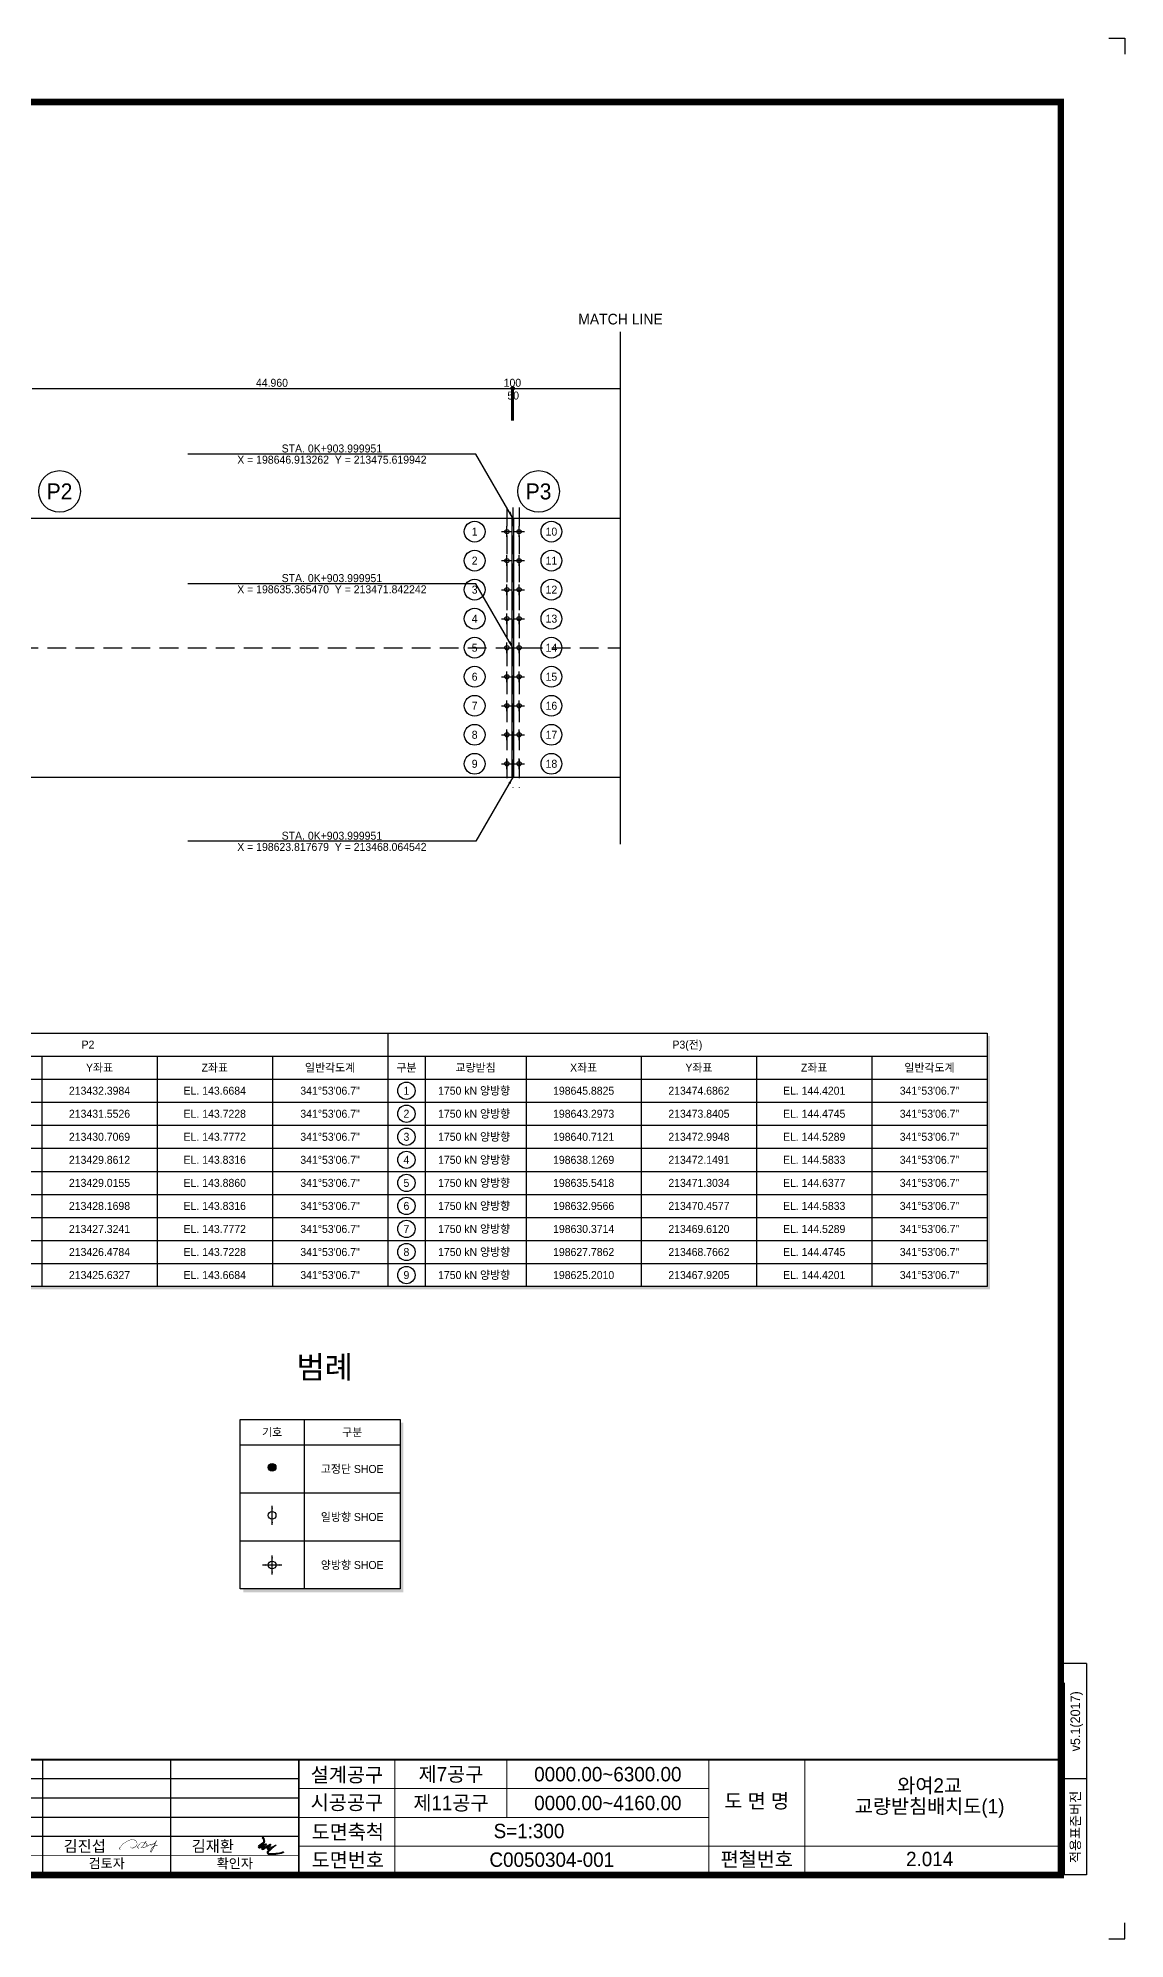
# Model space of a CAD drawing. Header units: feet. Extents: x 0 to 252300, y 0 to 207900.
# Drawn here: x 150465 to 252300, y 29700 to 207900 of the extents above; entities that cross this region are included whole.
import ezdxf
from ezdxf.enums import TextEntityAlignment as Align

# ---------------------------------------------------------------- set-up
doc = ezdxf.new("R2010")
doc.units = ezdxf.units.FT
doc.header["$LTSCALE"] = 3500
doc.header["$MEASUREMENT"] = 0
doc.linetypes.add('A-DASHD01', pattern=[0.75, 0.5, -0.25])
for name, color, linetype in [('CS-CNTL', 1, 'A-DASHD01'), ('CS-CONC-LEAN', 3, 'CONTINUOUS'), ('CS-CONC-MAJR', 4, 'CONTINUOUS'), ('CS-DIML', 1, 'CONTINUOUS'), ('CS-DIMT', 3, 'CONTINUOUS'), ('CS-MISC', 3, 'CONTINUOUS'), ('CS-SYMB', 3, 'CONTINUOUS'), ('CS-TABL-LIN2', 1, 'CONTINUOUS'), ('CS-TABL-TEX2', 3, 'CONTINUOUS'), ('CS-TEXT', 3, 'CONTINUOUS'), ('CX-BORD', 3, 'CONTINUOUS'), ('CX-BORD-LIN1', 4, 'CONTINUOUS'), ('CX-BORD-LIN2', 3, 'CONTINUOUS'), ('CX-BORD-TEX2', 7, 'CONTINUOUS'), ('CX-BORD-TEX3', 6, 'CONTINUOUS'), ('CX-MISC', 2, 'CONTINUOUS'), ('CZ-TEX1', 6, 'CONTINUOUS'), ('CZ-TEX2', 3, 'CONTINUOUS')]:
    doc.layers.add(name, color=color, linetype=linetype)
doc.styles.add('A_STANDARD', font='')
doc.styles.add('TB_TEXT', font='')
doc.styles.add('TB_WBTXT', font='')
doc.styles.add('TB_WMTXT', font='')
doc.styles.get('A_STANDARD').set_extended_font_data('Gulim')
doc.styles.get('TB_TEXT').set_extended_font_data('Dotum')
doc.styles.get('TB_WBTXT').set_extended_font_data('Dotum')
doc.styles.get('TB_WMTXT').set_extended_font_data('DotumChe')

# ---------------------------------------------------------------- blocks, each defined once
blk = doc.blocks.new('CXBLKA1-KHCA')
at = {"layer": 'CX-BORD-LIN1', "const_width": 2}
blk.add_lwpolyline([(796, 0), (0, 0), (0, 554), (796, 554)], close=True, dxfattribs=at)
at = {"layer": 'CX-BORD-LIN1'}
for points, const_width in [([(796, 36), (0, 36)], 0.6), ([(558, 0), (558, 36)], 0.6), ([(686, 0), (686, 36)], 0.3), ([(558, 6), (270, 6)], 0.2)]:
    blk.add_lwpolyline(points, dxfattribs=dict(at, const_width=const_width))
for points in [[(478, 0), (478, 36)], [(518, 0), (518, 36)]]:
    blk.add_lwpolyline(points, dxfattribs=at)
at = {"layer": 'CX-BORD-LIN2'}
for p, q in [((804, 66.03), (796, 66.03)), ((804, 66.03), (804, 0)), ((797, 60), (797, 0)), ((558, 30), (270, 30)), ((804, 30), (796, 30)), ((804, 0), (797, 0))]:
    blk.add_line(p, q, dxfattribs=at)
at = {"layer": 'CX-BORD-LIN2', "const_width": 0.3}
for points in [[(588, 0), (588, 36)], [(623, 18), (623, 36)], [(716, 0), (716, 36)], [(686, 27), (558, 27)], [(686, 18), (558, 18)], [(796, 9), (558, 9)]]:
    blk.add_lwpolyline(points, dxfattribs=at)
at = {"layer": 'CX-BORD-LIN2'}
for points in [[(558, 24), (270, 24)], [(558, 18), (270, 18)], [(558, 12), (270, 12)]]:
    blk.add_lwpolyline(points, dxfattribs=at)
at = {"layer": 'CX-MISC'}
blk.add_line((811, 574), (816, 574), dxfattribs=at)
for points in [[(811, 574), (816, 574), (816, 569)], [(811, -20), (816, -20), (816, -15)]]:
    blk.add_lwpolyline(points, dxfattribs=at)
at = {"layer": 'CX-BORD-LIN1', "style": 'TB_TEXT'}
for tag, height, p in [('TR_RNUM5', 3, (285.11, 32.64)), ('TR_RDAT5', 3.5, (317.5, 33)), ('TR_DGN5', 3.5, (451.12, 33)), ('TR_CHK5', 3.5, (491.12, 33)), ('TR_APP5', 3.5, (531.12, 33)), ('TR_RNUM4', 3, (285.11, 26.64)), ('TR_RDAT4', 3.5, (317.5, 27)), ('TR_DGN4', 3.5, (451.12, 27)), ('TR_CHK4', 3.5, (491.12, 27)), ('TR_APP4', 3.5, (531.12, 27)), ('TR_RNUM3', 3, (285.11, 20.64)), ('TR_RDAT3', 3.5, (317.5, 21)), ('TR_DGN3', 3.5, (451.12, 21)), ('TR_CHK3', 3.5, (491.12, 21)), ('TR_APP3', 3.5, (531.12, 21)), ('TR_RNUM2', 3, (285.11, 14.64)), ('TR_RDAT2', 3.5, (317.5, 15)), ('TR_DGN2', 3.5, (451.12, 15)), ('TR_CHK2', 3.5, (491.12, 15)), ('TR_APP2', 3.5, (531.12, 15)), ('TR_RNUM1', 3, (285.11, 8.64)), ('TR_RDAT1', 3.5, (317.5, 9)), ('TR_DGN1', 3.5, (451.12, 9)), ('TR_CHK1', 3.5, (491.12, 9)), ('TR_APP1', 3.5, (531.12, 9))]:
    blk.add_attdef(tag, text='', height=height, dxfattribs=at).set_placement(p, align=Align.MIDDLE_CENTER)
for tag, p in [('TR_RCON5', (342.3, 33)), ('TR_RCON4', (342.3, 27)), ('TR_RCON3', (342.3, 21)), ('TR_RCON2', (342.3, 15)), ('TR_RCON1', (342.3, 9))]:
    blk.add_attdef(tag, text='', height=3.5, dxfattribs=at).set_placement(p, align=Align.MIDDLE_LEFT)
at = {"layer": 'CX-BORD-LIN2', "style": 'TB_TEXT'}
blk.add_text('적용표준버전', height=3, rotation=90, dxfattribs=at).set_placement((800.5, 15), align=Align.MIDDLE_CENTER)
blk.add_attdef('TD_VERSION', text='', height=3, rotation=90, dxfattribs=at).set_placement((800.5, 48.01), align=Align.MIDDLE_CENTER)
at = {"layer": 'CX-BORD-TEX2', "style": 'TB_WMTXT'}
for tag, height, p in [('TB_CNAME', 5, (15.34, 531.83)), ('TB_CSCOP', 4, (16.63, 523.83))]:
    blk.add_attdef(tag, text='', height=height, dxfattribs=at).set_placement(p, align=Align.BOTTOM_LEFT)
at = {"layer": 'CX-BORD-TEX2', "style": 'TB_WBTXT'}
for tag, height, p in [('TB_MTITIL', 10, (398, 533.33)), ('TB_STITL', 7, (398, 518.33))]:
    blk.add_attdef(tag, text='', height=height, dxfattribs=at).set_placement(p, align=Align.MIDDLE_CENTER)
at = {"layer": 'CX-BORD-TEX3', "style": 'TB_TEXT'}
for s, height, p in [('설계공구', 4.5, (573, 31.36)), ('시공공구', 4.5, (573, 22.69)), ('도 면 명', 4.5, (701, 23.19)), ('도면축척', 4.5, (573.29, 13.51)), ('도면번호', 4.5, (573.29, 4.79)), ('편철번호', 4.5, (701, 5)), ('검토자', 3, (498, 3.66)), ('확인자', 3, (538, 3.66))]:
    blk.add_text(s, height=height, dxfattribs=at).set_placement(p, align=Align.MIDDLE)
for tag, height, p in [('TD_LNDST', 4.5, (215, 31.5)), ('TD_DSECT', 4.5, (605.5, 31.5)), ('TD_DDIST', 4.5, (654.5, 31.5)), ('TD_DNAME_TOP', 4.5, (755, 27.96)), ('TD_DCOMP', 4.5, (215, 22.59)), ('TD_CSECT', 4.5, (605.5, 22.5)), ('TD_CDIST', 4.5, (654.5, 22.5)), ('TD_DNAME_MAIN', 4.5, (755, 21.47)), ('TD_CCOMP', 4.5, (215, 13.59)), ('TD_HSCAL', 4.5, (620.88, 13.75)), ('TD_VSCAL', 4.5, (656.86, 13.75)), ('TD_DNAME_BOT', 3, (755, 15.25)), ('TD_CNAME', 5, (65, 7.6)), ('TD_FIELD', 4.5, (180, 5.13)), ('TD_CSTEP', 4.5, (250.74, 5.13)), ('TD_DWGCODE', 4.5, (637, 4.79)), ('TD_DWGNO', 4.5, (755, 5))]:
    blk.add_attdef(tag, text='', height=height, dxfattribs=at).set_placement(p, align=Align.MIDDLE_CENTER)
blk = doc.blocks.new('CXDIMDT2')
at = {"layer": 'CS-MISC', "const_width": 0.5}
blk.add_lwpolyline([(0.25, 0, 1), (-0.25, 0, 1)], format="xyb", close=True, dxfattribs=at)

msp = doc.modelspace()

# ---------------------------------------------------------------- hatches: boundary and pattern name
at = {"layer": 'CS-TEXT'}
msp.add_hatch(color=256, dxfattribs=at).paths.add_polyline_path([(171476, 38207, 0.9962685), (171527, 38176, -0.0311365), (172222, 38584, -0.6373069), (172250, 38526, -0.1212634), (172004, 38203, 0.57162), (172073, 38169, 0.0230137), (172721, 38497, -0.9741266), (172759, 38470, 0.0440322), (172026, 37866, 0.4859534), (172049, 37740, 0.1102751), (173402, 37867, -1.0707022), (173426, 37791, -0.1112437), (172026, 37662, -0.5547785), (171979, 37931, -0.0142905), (172209, 38144, -0.003417), (172110, 38099, -0.6936081), (171931, 38247, 0.0855324), (172111, 38436, 0.0242126), (171581, 38116, -0.9849377), (171419, 38264, 0.0426493), (171639, 38460, 0.0148005), (171259, 38253, -0.8863008), (171130, 38415, 0.0636552), (171590, 38773, 0.2470763), (171476, 39183, -0.4752563), (171534, 39238, -0.2589438), (171663, 38733, -0.0645394), (171183, 38353, 0.7446989), (171216, 38320, -0.0222427), (171797, 38627, -0.3776502), (171862, 38609, -0.0775755)])

# ---------------------------------------------------------------- linework, layer by layer
at = {"layer": 'CS-CNTL'}
for p, q in [((194393, 163897), (194393, 137597)), ((194393, 163897), (194393, 137597)), ((194960, 163897), (194960, 137597)), ((195540, 163897), (195540, 137597)), ((195540, 163897), (195540, 137597)), ((56860, 150747), (205010, 150747)), ((56860, 150747), (205010, 150747))]:
    msp.add_line(p, q, dxfattribs=at)
at = {"layer": 'CS-CONC-LEAN'}
for p, q in [((193893, 161627), (194893, 161627)), ((194393, 161127), (194393, 162127)), ((195040, 161627), (196040, 161627)), ((195540, 161127), (195540, 162127)), ((193893, 158907), (194893, 158907)), ((194393, 158407), (194393, 159407)), ((195040, 158907), (196040, 158907)), ((195540, 158407), (195540, 159407)), ((193893, 156187), (194893, 156187)), ((194393, 155687), (194393, 156687)), ((195040, 156187), (196040, 156187)), ((195540, 155687), (195540, 156687)), ((193893, 153467), (194893, 153467)), ((194393, 152967), (194393, 153967)), ((195040, 153467), (196040, 153467)), ((195540, 152967), (195540, 153967)), ((193893, 150747), (194893, 150747)), ((194393, 150247), (194393, 151247)), ((195040, 150747), (196040, 150747)), ((195540, 150247), (195540, 151247)), ((193893, 148027), (194893, 148027)), ((194393, 147527), (194393, 148527)), ((195040, 148027), (196040, 148027)), ((195540, 147527), (195540, 148527)), ((193893, 145307), (194893, 145307)), ((194393, 144807), (194393, 145807)), ((195040, 145307), (196040, 145307)), ((195540, 144807), (195540, 145807)), ((193893, 142587), (194893, 142587)), ((194393, 142087), (194393, 143087)), ((195040, 142587), (196040, 142587)), ((195540, 142087), (195540, 143087)), ((193893, 139867), (194893, 139867)), ((194393, 139367), (194393, 140367)), ((195040, 139867), (196040, 139867)), ((195540, 139367), (195540, 140367)), ((172399, 68509), (172399, 70309)), ((171499, 64759), (173299, 64759)), ((172399, 63859), (172399, 65659))]:
    msp.add_line(p, q, dxfattribs=at)
at = {"layer": 'CS-CONC-LEAN', "const_width": 360}
msp.add_lwpolyline([(172579, 73909, 1), (172219, 73909, 1)], format="xyb", close=True, dxfattribs=at)
at = {"layer": 'CS-CONC-LEAN'}
for centre, radius in [((194393, 161627), 200), ((195540, 161627), 200), ((194393, 158907), 200), ((195540, 158907), 200), ((194393, 156187), 200), ((195540, 156187), 200), ((194393, 153467), 200), ((195540, 153467), 200), ((194393, 150747), 200), ((195540, 150747), 200), ((194393, 148027), 200), ((195540, 148027), 200), ((194393, 145307), 200), ((195540, 145307), 200), ((194393, 142587), 200), ((195540, 142587), 200), ((194393, 139867), 200), ((195540, 139867), 200), ((172399, 73909), 360), ((172399, 69409), 360), ((172399, 64759), 360)]:
    msp.add_circle(centre, radius, dxfattribs=at)
for points in [[(193893, 161627), (194043, 161577), (193893, 161627), (194043, 161677)], [(194393, 162127), (194343, 161977), (194393, 162127), (194443, 161977)], [(194393, 161127), (194343, 161277), (194393, 161127), (194443, 161277)], [(194893, 161627), (194743, 161577), (194893, 161627), (194743, 161677)], [(195040, 161627), (195190, 161577), (195040, 161627), (195190, 161677)], [(195540, 162127), (195490, 161977), (195540, 162127), (195590, 161977)], [(195540, 161127), (195490, 161277), (195540, 161127), (195590, 161277)], [(196040, 161627), (195890, 161577), (196040, 161627), (195890, 161677)], [(193893, 158907), (194043, 158857), (193893, 158907), (194043, 158957)], [(194393, 159407), (194343, 159257), (194393, 159407), (194443, 159257)], [(194893, 158907), (194743, 158857), (194893, 158907), (194743, 158957)], [(195040, 158907), (195190, 158857), (195040, 158907), (195190, 158957)], [(195540, 159407), (195490, 159257), (195540, 159407), (195590, 159257)], [(196040, 158907), (195890, 158857), (196040, 158907), (195890, 158957)], [(194393, 158407), (194343, 158557), (194393, 158407), (194443, 158557)], [(195540, 158407), (195490, 158557), (195540, 158407), (195590, 158557)], [(193893, 156187), (194043, 156137), (193893, 156187), (194043, 156237)], [(194393, 156687), (194343, 156537), (194393, 156687), (194443, 156537)], [(194393, 155687), (194343, 155837), (194393, 155687), (194443, 155837)], [(194893, 156187), (194743, 156137), (194893, 156187), (194743, 156237)], [(195040, 156187), (195190, 156137), (195040, 156187), (195190, 156237)], [(195540, 156687), (195490, 156537), (195540, 156687), (195590, 156537)], [(195540, 155687), (195490, 155837), (195540, 155687), (195590, 155837)], [(196040, 156187), (195890, 156137), (196040, 156187), (195890, 156237)], [(193893, 153467), (194043, 153417), (193893, 153467), (194043, 153517)], [(194393, 153967), (194343, 153817), (194393, 153967), (194443, 153817)], [(194893, 153467), (194743, 153417), (194893, 153467), (194743, 153517)], [(195040, 153467), (195190, 153417), (195040, 153467), (195190, 153517)], [(195540, 153967), (195490, 153817), (195540, 153967), (195590, 153817)], [(196040, 153467), (195890, 153417), (196040, 153467), (195890, 153517)], [(194393, 152967), (194343, 153117), (194393, 152967), (194443, 153117)], [(195540, 152967), (195490, 153117), (195540, 152967), (195590, 153117)], [(193893, 150747), (194043, 150697), (193893, 150747), (194043, 150797)], [(194393, 151247), (194343, 151097), (194393, 151247), (194443, 151097)], [(194393, 150247), (194343, 150397), (194393, 150247), (194443, 150397)], [(194893, 150747), (194743, 150697), (194893, 150747), (194743, 150797)], [(195040, 150747), (195190, 150697), (195040, 150747), (195190, 150797)], [(195540, 151247), (195490, 151097), (195540, 151247), (195590, 151097)], [(195540, 150247), (195490, 150397), (195540, 150247), (195590, 150397)], [(196040, 150747), (195890, 150697), (196040, 150747), (195890, 150797)], [(193893, 148027), (194043, 147977), (193893, 148027), (194043, 148077)], [(194393, 148527), (194343, 148377), (194393, 148527), (194443, 148377)], [(194893, 148027), (194743, 147977), (194893, 148027), (194743, 148077)], [(195040, 148027), (195190, 147977), (195040, 148027), (195190, 148077)], [(195540, 148527), (195490, 148377), (195540, 148527), (195590, 148377)], [(196040, 148027), (195890, 147977), (196040, 148027), (195890, 148077)], [(194393, 147527), (194343, 147677), (194393, 147527), (194443, 147677)], [(195540, 147527), (195490, 147677), (195540, 147527), (195590, 147677)], [(193893, 145307), (194043, 145257), (193893, 145307), (194043, 145357)], [(194393, 145807), (194343, 145657), (194393, 145807), (194443, 145657)], [(194393, 144807), (194343, 144957), (194393, 144807), (194443, 144957)], [(194893, 145307), (194743, 145257), (194893, 145307), (194743, 145357)], [(195040, 145307), (195190, 145257), (195040, 145307), (195190, 145357)], [(195540, 145807), (195490, 145657), (195540, 145807), (195590, 145657)], [(195540, 144807), (195490, 144957), (195540, 144807), (195590, 144957)], [(196040, 145307), (195890, 145257), (196040, 145307), (195890, 145357)], [(193893, 142587), (194043, 142537), (193893, 142587), (194043, 142637)], [(194393, 143087), (194343, 142937), (194393, 143087), (194443, 142937)], [(194893, 142587), (194743, 142537), (194893, 142587), (194743, 142637)], [(195040, 142587), (195190, 142537), (195040, 142587), (195190, 142637)], [(195540, 143087), (195490, 142937), (195540, 143087), (195590, 142937)], [(196040, 142587), (195890, 142537), (196040, 142587), (195890, 142637)], [(194393, 142087), (194343, 142237), (194393, 142087), (194443, 142237)], [(195540, 142087), (195490, 142237), (195540, 142087), (195590, 142237)], [(193893, 139867), (194043, 139817), (193893, 139867), (194043, 139917)], [(194393, 140367), (194343, 140217), (194393, 140367), (194443, 140217)], [(194393, 139367), (194343, 139517), (194393, 139367), (194443, 139517)], [(194893, 139867), (194743, 139817), (194893, 139867), (194743, 139917)], [(195040, 139867), (195190, 139817), (195040, 139867), (195190, 139917)], [(195540, 140367), (195490, 140217), (195540, 140367), (195590, 140217)], [(195540, 139367), (195490, 139517), (195540, 139367), (195590, 139517)], [(196040, 139867), (195890, 139817), (196040, 139867), (195890, 139917)], [(172399, 70309), (172309, 70039), (172399, 70309), (172489, 70039)], [(172399, 68509), (172309, 68779), (172399, 68509), (172489, 68779)], [(171499, 64759), (171769, 64669), (171499, 64759), (171769, 64849)], [(172399, 65659), (172309, 65389), (172399, 65659), (172489, 65389)], [(173299, 64759), (173029, 64669), (173299, 64759), (173029, 64849)], [(172399, 63859), (172309, 64129), (172399, 63859), (172489, 64129)]]:
    msp.add_solid(points, dxfattribs=at)
at = {"layer": 'CS-CONC-MAJR'}
for p, q in [((59860, 162897), (194860, 162897)), ((194860, 162897), (194860, 138597)), ((195010, 162897), (195010, 138597)), ((195010, 162897), (205010, 162897)), ((59860, 138597), (194860, 138597)), ((195010, 138597), (205010, 138597))]:
    msp.add_line(p, q, dxfattribs=at)
at = {"layer": 'CS-DIML'}
for p, q in [((149900, 175057), (194860, 175057)), ((194860, 172057), (194860, 175207)), ((194860, 175057), (194960, 175057)), ((194960, 172057), (194960, 175207)), ((194960, 175057), (195010, 175057)), ((195010, 172057), (195010, 175207)), ((195010, 175057), (205010, 175057)), ((191496, 168897), (164496, 168897)), ((194960, 162897), (191496, 168897)), ((191496, 156747), (164496, 156747)), ((194960, 150747), (191496, 156747)), ((194960, 138597), (191496, 132597)), ((191496, 132597), (164496, 132597))]:
    msp.add_line(p, q, dxfattribs=at)
for points in [[(194960, 162897), (194725, 163523), (194960, 162897), (194534, 163413)], [(194960, 150747), (194725, 151373), (194960, 150747), (194534, 151263)], [(194960, 138597), (194534, 138080), (194960, 138597), (194725, 137970)]]:
    msp.add_solid(points, dxfattribs=at)
at = {"layer": 'CS-SYMB'}
for centre in [(191370, 161627), (198563, 161627), (191370, 158907), (198563, 158907), (191370, 156187), (198563, 156187), (191370, 153467), (198563, 153467), (191370, 150747), (198563, 150747), (191370, 148027), (198563, 148027), (191370, 145307), (198563, 145307), (191370, 142587), (198563, 142587), (191370, 139867), (198563, 139867)]:
    msp.add_circle(centre, 975, dxfattribs=at)
at = {"layer": 'CS-TABL-LIN2'}
for p, q in [((14744, 114619), (239384, 114619)), ((183224, 114619), (183224, 90859)), ((239384, 114619), (239384, 90859)), ((14744, 112459), (239384, 112459)), ((150824, 112459), (150824, 90859)), ((161624, 112459), (161624, 90859)), ((172424, 112459), (172424, 90859)), ((186734, 112459), (186734, 90859)), ((196184, 112459), (196184, 90859)), ((206984, 112459), (206984, 90859)), ((217784, 112459), (217784, 90859)), ((228584, 112459), (228584, 90859)), ((14744, 110299), (239384, 110299)), ((14744, 108139), (239384, 108139)), ((14744, 105979), (239384, 105979)), ((14744, 103819), (239384, 103819)), ((14744, 101659), (239384, 101659)), ((14744, 99499), (239384, 99499)), ((14744, 97339), (239384, 97339)), ((14744, 95179), (239384, 95179)), ((14744, 93019), (239384, 93019)), ((239384, 90859), (14744, 90859)), ((175399, 78409), (175399, 62509)), ((169399, 76009), (184399, 76009)), ((169399, 71509), (184399, 71509)), ((169399, 67009), (184399, 67009))]:
    msp.add_line(p, q, dxfattribs=at)
msp.add_lwpolyline([(169399, 78409), (184399, 78409), (184399, 62509), (169399, 62509)], close=True, dxfattribs=at)
for centre in [(184979, 109219), (184979, 107059), (184979, 104899), (184979, 102739), (184979, 100579), (184979, 98419), (184979, 96259), (184979, 94099), (184979, 91939)]:
    msp.add_circle(centre, 810, dxfattribs=at)
for points in [[(239384, 114349), (239654, 114349), (239384, 90859), (239654, 90859)], [(15014, 90859), (239654, 90859), (15014, 90589), (239654, 90589)], [(184399, 78109), (184699, 78109), (184399, 62509), (184699, 62509)], [(169699, 62509), (184699, 62509), (169699, 62209), (184699, 62209)]]:
    msp.add_solid(points, dxfattribs=at)
at = {"layer": 'CS-TEXT'}
for points in [[(171534, 39238, -0.2589438), (171663, 38733, -0.0645394), (171183, 38353, 0.7793179), (171218, 38321, -0.02217), (171797, 38627, -0.3776502), (171862, 38609, -0.0775755), (171476, 38207, 0.9962685), (171527, 38176, -0.0311365), (172222, 38584, -0.6373069), (172250, 38526, -0.1212634), (172004, 38203, 0.57162), (172073, 38169, 0.0230137), (172721, 38497, -0.9741266), (172759, 38470, 0.0435448), (172034, 37873, 0.5265804), (172049, 37740, 0.1107119), (173407, 37868, -1.8383803)], [(171476, 39183, -0.4752563), (171534, 39238, 0.3862293)], [(171476, 39183, -0.2470763), (171590, 38773, -0.0636552), (171130, 38415, 0.8863008), (171259, 38253, -0.0148005), (171639, 38460, -0.0426493), (171419, 38264, 0.9849377), (171581, 38116, -0.0242126), (172111, 38436, -0.0855324), (171931, 38247, 0.6936081), (172110, 38099, 0.003417), (172209, 38144, 0.0142905), (171979, 37931, 0.5547785), (172026, 37662, 0.1116806), (173431, 37793, 0.1116806)], [(173407, 37868, -0.9339665), (173431, 37793, -0.0808387)]]:
    msp.add_lwpolyline(points, format="xyb", dxfattribs=at)
for points in [[(158138, 38172), (158053, 38172), (158138, 38186), (158053, 38186)], [(158138, 38201), (158067, 38201), (158138, 38215), (158067, 38215)], [(158138, 38186), (158067, 38186), (158138, 38201), (158067, 38201)], [(158110, 38158), (158067, 38158), (158110, 38172), (158067, 38172)], [(158110, 38143), (158067, 38143), (158110, 38158), (158067, 38158)], [(158152, 38215), (158081, 38215), (158152, 38243), (158081, 38243)], [(158152, 38129), (158081, 38129), (158152, 38143), (158081, 38143)], [(158195, 38115), (158081, 38115), (158195, 38129), (158081, 38129)], [(158152, 38243), (158095, 38243), (158152, 38258), (158095, 38258)], [(158167, 38272), (158110, 38272), (158167, 38286), (158110, 38286)], [(158167, 38258), (158110, 38258), (158167, 38272), (158110, 38272)], [(158167, 38101), (158110, 38101), (158167, 38115), (158110, 38115)], [(158181, 38286), (158138, 38286), (158181, 38300), (158138, 38300)], [(158195, 38315), (158152, 38315), (158195, 38329), (158152, 38329)], [(158195, 38300), (158152, 38300), (158195, 38315), (158152, 38315)], [(158224, 38343), (158167, 38343), (158224, 38358), (158167, 38358)], [(158210, 38329), (158167, 38329), (158210, 38343), (158167, 38343)], [(158238, 38372), (158195, 38372), (158238, 38386), (158195, 38386)], [(158238, 38358), (158195, 38358), (158238, 38372), (158195, 38372)], [(158210, 38129), (158195, 38129), (158210, 38143), (158195, 38143)], [(158252, 38386), (158210, 38386), (158252, 38400), (158210, 38400)], [(158267, 38400), (158224, 38400), (158267, 38415), (158224, 38415)], [(158295, 38429), (158238, 38429), (158295, 38443), (158238, 38443)], [(158281, 38415), (158238, 38415), (158281, 38429), (158238, 38429)], [(158309, 38443), (158252, 38443), (158309, 38457), (158252, 38457)], [(158309, 38457), (158267, 38457), (158309, 38472), (158267, 38472)], [(158324, 38472), (158281, 38472), (158324, 38486), (158281, 38486)], [(158338, 38486), (158295, 38486), (158338, 38500), (158295, 38500)], [(158367, 38500), (158309, 38500), (158367, 38514), (158309, 38514)], [(158367, 38514), (158324, 38514), (158367, 38529), (158324, 38529)], [(158395, 38529), (158338, 38529), (158395, 38543), (158338, 38543)], [(158395, 38543), (158352, 38543), (158395, 38557), (158352, 38557)], [(158424, 38572), (158367, 38572), (158424, 38600), (158367, 38600)], [(158424, 38557), (158367, 38557), (158424, 38572), (158367, 38572)], [(158452, 38600), (158395, 38600), (158452, 38614), (158395, 38614)], [(158466, 38614), (158409, 38614), (158466, 38629), (158409, 38629)], [(158495, 38629), (158438, 38629), (158495, 38643), (158438, 38643)], [(158509, 38643), (158452, 38643), (158509, 38657), (158452, 38657)], [(158538, 38657), (158466, 38657), (158538, 38671), (158466, 38671)], [(158552, 38671), (158495, 38671), (158552, 38686), (158495, 38686)], [(158581, 38686), (158524, 38686), (158581, 38700), (158524, 38700)], [(158595, 38700), (158538, 38700), (158595, 38714), (158538, 38714)], [(158609, 38714), (158566, 38714), (158609, 38729), (158566, 38729)], [(158638, 38729), (158581, 38729), (158638, 38743), (158581, 38743)], [(158666, 38743), (158595, 38743), (158666, 38757), (158595, 38757)], [(158680, 38757), (158609, 38757), (158680, 38771), (158609, 38771)], [(158695, 38771), (158638, 38771), (158695, 38786), (158638, 38786)], [(158723, 38786), (158652, 38786), (158723, 38800), (158652, 38800)], [(158752, 38800), (158695, 38800), (158752, 38814), (158695, 38814)], [(158766, 38814), (158709, 38814), (158766, 38828), (158709, 38828)], [(158795, 38828), (158738, 38828), (158795, 38843), (158738, 38843)], [(158809, 38843), (158752, 38843), (158809, 38857), (158752, 38857)], [(158866, 38857), (158780, 38857), (158866, 38871), (158780, 38871)], [(158880, 38871), (158809, 38871), (158880, 38886), (158809, 38886)], [(158923, 38886), (158852, 38886), (158923, 38900), (158852, 38900)], [(158952, 38900), (158866, 38900), (158952, 38914), (158866, 38914)], [(158980, 38914), (158895, 38914), (158980, 38928), (158895, 38928)], [(159023, 38928), (158937, 38928), (159023, 38957), (158937, 38957)], [(159066, 38957), (158980, 38957), (159066, 38971), (158980, 38971)], [(159109, 38971), (159009, 38971), (159109, 38985), (159009, 38985)], [(159208, 38985), (159066, 38985), (159208, 39000), (159066, 39000)], [(159480, 39000), (159094, 39000), (159480, 39014), (159094, 39014)], [(159166, 38329), (159137, 38329), (159166, 38343), (159137, 38343)], [(159166, 38315), (159137, 38315), (159166, 38329), (159137, 38329)], [(159166, 38300), (159151, 38300), (159166, 38315), (159151, 38315)], [(159166, 38286), (159151, 38286), (159166, 38300), (159151, 38300)], [(159180, 38272), (159151, 38272), (159180, 38286), (159151, 38286)], [(159223, 38258), (159151, 38258), (159223, 38272), (159151, 38272)], [(159394, 39014), (159166, 39014), (159394, 39028), (159166, 39028)], [(159251, 38243), (159166, 38243), (159251, 38258), (159166, 38258)], [(159408, 38215), (159208, 38215), (159408, 38243), (159208, 38243)], [(159380, 38201), (159223, 38201), (159380, 38215), (159223, 38215)], [(159465, 38243), (159294, 38243), (159465, 38258), (159294, 38258)], [(159494, 38258), (159337, 38258), (159494, 38272), (159337, 38272)], [(159508, 38985), (159380, 38985), (159508, 39000), (159380, 39000)], [(159522, 38272), (159408, 38272), (159522, 38286), (159408, 38286)], [(159565, 38286), (159437, 38286), (159565, 38300), (159437, 38300)], [(159537, 38971), (159451, 38971), (159537, 38985), (159451, 38985)], [(159579, 38957), (159480, 38957), (159579, 38971), (159480, 38971)], [(159579, 38300), (159480, 38300), (159579, 38315), (159480, 38315)], [(159594, 38315), (159508, 38315), (159594, 38329), (159508, 38329)], [(159608, 38928), (159522, 38928), (159608, 38957), (159522, 38957)], [(159622, 38329), (159522, 38329), (159622, 38343), (159522, 38343)], [(159622, 38914), (159565, 38914), (159622, 38928), (159565, 38928)], [(159622, 38343), (159565, 38343), (159622, 38358), (159565, 38358)], [(159637, 38900), (159579, 38900), (159637, 38914), (159579, 38914)], [(159651, 38358), (159579, 38358), (159651, 38372), (159579, 38372)], [(159637, 38886), (159594, 38886), (159637, 38900), (159594, 38900)], [(159651, 38372), (159594, 38372), (159651, 38386), (159594, 38386)], [(159679, 38386), (159608, 38386), (159679, 38400), (159608, 38400)], [(159665, 38871), (159622, 38871), (159665, 38886), (159622, 38886)], [(159679, 38400), (159622, 38400), (159679, 38415), (159622, 38415)], [(159679, 38857), (159637, 38857), (159679, 38871), (159637, 38871)], [(159694, 38843), (159637, 38843), (159694, 38857), (159637, 38857)], [(159708, 38415), (159637, 38415), (159708, 38429), (159637, 38429)], [(159708, 38828), (159651, 38828), (159708, 38843), (159651, 38843)], [(159708, 38429), (159651, 38429), (159708, 38443), (159651, 38443)], [(159708, 38814), (159665, 38814), (159708, 38828), (159665, 38828)], [(159722, 38443), (159665, 38443), (159722, 38457), (159665, 38457)], [(159708, 38800), (159679, 38800), (159708, 38814), (159679, 38814)], [(159722, 38786), (159679, 38786), (159722, 38800), (159679, 38800)], [(159722, 38771), (159679, 38771), (159722, 38786), (159679, 38786)], [(159736, 38472), (159679, 38472), (159736, 38486), (159679, 38486)], [(159736, 38457), (159679, 38457), (159736, 38472), (159679, 38472)], [(159736, 38757), (159694, 38757), (159736, 38771), (159694, 38771)], [(159736, 38743), (159694, 38743), (159736, 38757), (159694, 38757)], [(159736, 38729), (159694, 38729), (159736, 38743), (159694, 38743)], [(159751, 38500), (159694, 38500), (159751, 38514), (159694, 38514)], [(159736, 38486), (159694, 38486), (159736, 38500), (159694, 38500)], [(159751, 38714), (159708, 38714), (159751, 38729), (159708, 38729)], [(159751, 38700), (159708, 38700), (159751, 38714), (159708, 38714)], [(159751, 38686), (159708, 38686), (159751, 38700), (159708, 38700)], [(159751, 38543), (159708, 38543), (159751, 38557), (159708, 38557)], [(159751, 38529), (159708, 38529), (159751, 38543), (159708, 38543)], [(159751, 38514), (159708, 38514), (159751, 38529), (159708, 38529)], [(159751, 38671), (159722, 38671), (159751, 38686), (159722, 38686)], [(159765, 38657), (159722, 38657), (159765, 38671), (159722, 38671)], [(159765, 38643), (159722, 38643), (159765, 38657), (159722, 38657)], [(159765, 38629), (159722, 38629), (159765, 38643), (159722, 38643)], [(159765, 38614), (159722, 38614), (159765, 38629), (159722, 38629)], [(159765, 38600), (159722, 38600), (159765, 38614), (159722, 38614)], [(159765, 38572), (159722, 38572), (159765, 38600), (159722, 38600)], [(159765, 38557), (159722, 38557), (159765, 38572), (159722, 38572)], [(159822, 38343), (159765, 38343), (159822, 38358), (159765, 38358)], [(159822, 38329), (159765, 38329), (159822, 38343), (159765, 38343)], [(159822, 38315), (159765, 38315), (159822, 38329), (159765, 38329)], [(159822, 38300), (159765, 38300), (159822, 38315), (159765, 38315)], [(159822, 38286), (159765, 38286), (159822, 38300), (159765, 38300)], [(159836, 38272), (159765, 38272), (159836, 38286), (159765, 38286)], [(159836, 38372), (159779, 38372), (159836, 38386), (159779, 38386)], [(159836, 38358), (159779, 38358), (159836, 38372), (159779, 38372)], [(159879, 38258), (159779, 38258), (159879, 38272), (159779, 38272)], [(159851, 38400), (159794, 38400), (159851, 38415), (159794, 38415)], [(159851, 38386), (159794, 38386), (159851, 38400), (159794, 38400)], [(159893, 38243), (159794, 38243), (159893, 38258), (159794, 38258)], [(159922, 38215), (159808, 38215), (159922, 38243), (159808, 38243)], [(159865, 38415), (159822, 38415), (159865, 38429), (159822, 38429)], [(159879, 38443), (159836, 38443), (159879, 38457), (159836, 38457)], [(159879, 38429), (159836, 38429), (159879, 38443), (159836, 38443)], [(159936, 38201), (159836, 38201), (159936, 38215), (159836, 38215)], [(159893, 38457), (159851, 38457), (159893, 38472), (159851, 38472)], [(159922, 38472), (159865, 38472), (159922, 38486), (159865, 38486)], [(159950, 38514), (159879, 38514), (159950, 38529), (159879, 38529)], [(159936, 38500), (159879, 38500), (159936, 38514), (159879, 38514)], [(159922, 38486), (159879, 38486), (159922, 38500), (159879, 38500)], [(159965, 38186), (159879, 38186), (159965, 38201), (159879, 38201)], [(159936, 38172), (159893, 38172), (159936, 38186), (159893, 38186)], [(159979, 38543), (159922, 38543), (159979, 38557), (159922, 38557)], [(159965, 38529), (159922, 38529), (159965, 38543), (159922, 38543)], [(159979, 38557), (159936, 38557), (159979, 38572), (159936, 38572)], [(160008, 38572), (159950, 38572), (160008, 38600), (159950, 38600)], [(160022, 38614), (159979, 38614), (160022, 38629), (159979, 38629)], [(160008, 38600), (159979, 38600), (160008, 38614), (159979, 38614)], [(160050, 38629), (159993, 38629), (160050, 38643), (159993, 38643)], [(160050, 38643), (160008, 38643), (160050, 38657), (160008, 38657)], [(160079, 38657), (160022, 38657), (160079, 38671), (160022, 38671)], [(160093, 38671), (160036, 38671), (160093, 38686), (160036, 38686)], [(160122, 38686), (160050, 38686), (160122, 38700), (160050, 38700)], [(160150, 38700), (160065, 38700), (160150, 38714), (160065, 38714)], [(160122, 38243), (160065, 38243), (160122, 38258), (160065, 38258)], [(160093, 38215), (160065, 38215), (160093, 38243), (160065, 38243)], [(160279, 38714), (160093, 38714), (160279, 38729), (160093, 38729)], [(160122, 38258), (160093, 38258), (160122, 38272), (160093, 38272)], [(160536, 38729), (160107, 38729), (160536, 38743), (160107, 38743)], [(160207, 38272), (160122, 38272), (160207, 38286), (160122, 38286)], [(160193, 38286), (160136, 38286), (160193, 38300), (160136, 38300)], [(160550, 38743), (160150, 38743), (160550, 38757), (160150, 38757)], [(160193, 38300), (160150, 38300), (160193, 38315), (160150, 38315)], [(160207, 38315), (160165, 38315), (160207, 38329), (160165, 38329)], [(160222, 38329), (160179, 38329), (160222, 38343), (160179, 38343)], [(160436, 38757), (160193, 38757), (160436, 38771), (160193, 38771)], [(160236, 38343), (160193, 38343), (160236, 38358), (160193, 38358)], [(160436, 38258), (160193, 38258), (160436, 38272), (160193, 38272)], [(160279, 38372), (160207, 38372), (160279, 38386), (160207, 38386)], [(160250, 38358), (160207, 38358), (160250, 38372), (160207, 38372)], [(160393, 38243), (160207, 38243), (160393, 38258), (160207, 38258)], [(160293, 38386), (160222, 38386), (160293, 38400), (160222, 38400)], [(160307, 38400), (160236, 38400), (160307, 38415), (160236, 38415)], [(160307, 38415), (160250, 38415), (160307, 38429), (160250, 38429)], [(160322, 38429), (160279, 38429), (160322, 38443), (160279, 38443)], [(160350, 38457), (160293, 38457), (160350, 38472), (160293, 38472)], [(160336, 38443), (160293, 38443), (160336, 38457), (160293, 38457)], [(160478, 38272), (160293, 38272), (160478, 38286), (160293, 38286)], [(160364, 38472), (160307, 38472), (160364, 38486), (160307, 38486)], [(160393, 38500), (160322, 38500), (160393, 38514), (160322, 38514)], [(160364, 38486), (160322, 38486), (160364, 38500), (160322, 38500)], [(160393, 38514), (160336, 38514), (160393, 38529), (160336, 38529)], [(160421, 38543), (160350, 38543), (160421, 38557), (160350, 38557)], [(160407, 38529), (160350, 38529), (160407, 38543), (160350, 38543)], [(160436, 38557), (160364, 38557), (160436, 38572), (160364, 38572)], [(160436, 38572), (160379, 38572), (160436, 38600), (160379, 38600)], [(160450, 38600), (160393, 38600), (160450, 38614), (160393, 38614)], [(160550, 38714), (160407, 38714), (160550, 38729), (160407, 38729)], [(160478, 38643), (160407, 38643), (160478, 38657), (160407, 38657)], [(160464, 38629), (160407, 38629), (160464, 38643), (160407, 38643)], [(160450, 38614), (160407, 38614), (160450, 38629), (160407, 38629)], [(160493, 38286), (160407, 38286), (160493, 38300), (160407, 38300)], [(160493, 38671), (160436, 38671), (160493, 38686), (160436, 38686)], [(160478, 38657), (160436, 38657), (160478, 38671), (160436, 38671)], [(160578, 38700), (160450, 38700), (160578, 38714), (160450, 38714)], [(160593, 38686), (160450, 38686), (160593, 38700), (160450, 38700)], [(160536, 38300), (160450, 38300), (160536, 38315), (160450, 38315)], [(160550, 38315), (160478, 38315), (160550, 38329), (160478, 38329)], [(160564, 38771), (160493, 38771), (160564, 38786), (160493, 38786)], [(160550, 38757), (160493, 38757), (160550, 38771), (160493, 38771)], [(160578, 38786), (160507, 38786), (160578, 38800), (160507, 38800)], [(160578, 38329), (160507, 38329), (160578, 38343), (160507, 38343)], [(160593, 38814), (160521, 38814), (160593, 38828), (160521, 38828)], [(160578, 38800), (160521, 38800), (160578, 38814), (160521, 38814)], [(160593, 38343), (160521, 38343), (160593, 38358), (160521, 38358)], [(160607, 38843), (160536, 38843), (160607, 38857), (160536, 38857)], [(160607, 38828), (160536, 38828), (160607, 38843), (160536, 38843)], [(160607, 38671), (160536, 38671), (160607, 38686), (160536, 38686)], [(160607, 38871), (160550, 38871), (160607, 38886), (160550, 38886)], [(160607, 38857), (160550, 38857), (160607, 38871), (160550, 38871)], [(160635, 38657), (160550, 38657), (160635, 38671), (160550, 38671)], [(160607, 38358), (160550, 38358), (160607, 38372), (160550, 38372)], [(160607, 38886), (160564, 38886), (160607, 38900), (160564, 38900)], [(160635, 38372), (160564, 38372), (160635, 38386), (160564, 38386)], [(160650, 38643), (160578, 38643), (160650, 38657), (160578, 38657)], [(160735, 38386), (160578, 38386), (160735, 38400), (160578, 38400)], [(160650, 38629), (160593, 38629), (160650, 38643), (160593, 38643)], [(160778, 38400), (160593, 38400), (160778, 38415), (160593, 38415)], [(160664, 38614), (160607, 38614), (160664, 38629), (160607, 38629)], [(160664, 38600), (160607, 38600), (160664, 38614), (160607, 38614)], [(160693, 38472), (160607, 38472), (160693, 38486), (160607, 38486)], [(160678, 38457), (160607, 38457), (160678, 38472), (160607, 38472)], [(160678, 38443), (160607, 38443), (160678, 38457), (160607, 38457)], [(160821, 38429), (160607, 38429), (160821, 38443), (160607, 38443)], [(160792, 38415), (160607, 38415), (160792, 38429), (160607, 38429)], [(160678, 38572), (160635, 38572), (160678, 38600), (160635, 38600)], [(160678, 38557), (160635, 38557), (160678, 38572), (160635, 38572)], [(160693, 38543), (160635, 38543), (160693, 38557), (160635, 38557)], [(160693, 38529), (160635, 38529), (160693, 38543), (160635, 38543)], [(160707, 38514), (160635, 38514), (160707, 38529), (160635, 38529)], [(160693, 38500), (160635, 38500), (160693, 38514), (160635, 38514)], [(160693, 38486), (160635, 38486), (160693, 38500), (160635, 38500)], [(160850, 38443), (160750, 38443), (160850, 38457), (160750, 38457)], [(160864, 38457), (160792, 38457), (160864, 38472), (160792, 38472)], [(160892, 38472), (160821, 38472), (160892, 38486), (160821, 38486)], [(160907, 38486), (160835, 38486), (160907, 38500), (160835, 38500)], [(160921, 38500), (160878, 38500), (160921, 38514), (160878, 38514)], [(160949, 38514), (160892, 38514), (160949, 38529), (160892, 38529)], [(161049, 38529), (160907, 38529), (161049, 38543), (160907, 38543)], [(161021, 38543), (160921, 38543), (161021, 38557), (160921, 38557)], [(161006, 38557), (160935, 38557), (161006, 38572), (160935, 38572)], [(161006, 38572), (160949, 38572), (161006, 38600), (160949, 38600)], [(160992, 38600), (160964, 38600), (160992, 38614), (160964, 38614)], [(161149, 38514), (160992, 38514), (161149, 38529), (160992, 38529)], [(161135, 38500), (160992, 38500), (161135, 38514), (160992, 38514)], [(161049, 37929), (160992, 37929), (161049, 37944), (160992, 37944)], [(161049, 37915), (160992, 37915), (161049, 37929), (160992, 37929)], [(161049, 37901), (160992, 37901), (161049, 37915), (160992, 37915)], [(161121, 37887), (160992, 37887), (161121, 37901), (160992, 37901)], [(161092, 37858), (160992, 37858), (161092, 37887), (160992, 37887)], [(161092, 37844), (160992, 37844), (161092, 37858), (160992, 37858)], [(161064, 38001), (161006, 38001), (161064, 38015), (161006, 38015)], [(161064, 37987), (161006, 37987), (161064, 38001), (161006, 38001)], [(161064, 37972), (161006, 37972), (161064, 37987), (161006, 37987)], [(161049, 37958), (161006, 37958), (161049, 37972), (161006, 37972)], [(161049, 37944), (161006, 37944), (161049, 37958), (161006, 37958)], [(161078, 37830), (161006, 37830), (161078, 37844), (161006, 37844)], [(161064, 37815), (161006, 37815), (161064, 37830), (161006, 37830)], [(161106, 38486), (161021, 38486), (161106, 38500), (161021, 38500)], [(161078, 38044), (161021, 38044), (161078, 38058), (161021, 38058)], [(161078, 38029), (161021, 38029), (161078, 38044), (161021, 38044)], [(161064, 38015), (161021, 38015), (161064, 38029), (161021, 38029)], [(161092, 38072), (161035, 38072), (161092, 38086), (161035, 38086)], [(161078, 38058), (161035, 38058), (161078, 38072), (161035, 38072)], [(161064, 37801), (161035, 37801), (161064, 37815), (161035, 37815)], [(161078, 38472), (161049, 38472), (161078, 38486), (161049, 38486)], [(161092, 38101), (161049, 38101), (161092, 38115), (161049, 38115)], [(161092, 38086), (161049, 38086), (161092, 38101), (161049, 38101)], [(161121, 38143), (161064, 38143), (161121, 38158), (161064, 38158)], [(161121, 38129), (161064, 38129), (161121, 38143), (161064, 38143)], [(161106, 38115), (161064, 38115), (161106, 38129), (161064, 38129)], [(161178, 38529), (161078, 38529), (161178, 38543), (161078, 38543)], [(161135, 38158), (161078, 38158), (161135, 38172), (161078, 38172)], [(161135, 37915), (161078, 37915), (161135, 37929), (161078, 37929)], [(161121, 37901), (161078, 37901), (161121, 37915), (161078, 37915)], [(161163, 38201), (161092, 38201), (161163, 38215), (161092, 38215)], [(161149, 38186), (161092, 38186), (161149, 38201), (161092, 38201)], [(161135, 38172), (161092, 38172), (161135, 38186), (161092, 38186)], [(161149, 37944), (161092, 37944), (161149, 37958), (161092, 37958)], [(161135, 37929), (161092, 37929), (161135, 37944), (161092, 37944)], [(161192, 38543), (161106, 38543), (161192, 38557), (161106, 38557)], [(161163, 38215), (161106, 38215), (161163, 38243), (161106, 38243)], [(161163, 37972), (161106, 37972), (161163, 37987), (161106, 37987)], [(161149, 37958), (161106, 37958), (161149, 37972), (161106, 37972)], [(161221, 38557), (161121, 38557), (161221, 38572), (161121, 38572)], [(161192, 38243), (161121, 38243), (161192, 38258), (161121, 38258)], [(161178, 37987), (161121, 37987), (161178, 38001), (161121, 38001)], [(161192, 38258), (161135, 38258), (161192, 38272), (161135, 38272)], [(161192, 38015), (161135, 38015), (161192, 38029), (161135, 38029)], [(161178, 38001), (161135, 38001), (161178, 38015), (161135, 38015)], [(161349, 38572), (161149, 38572), (161349, 38600), (161149, 38600)], [(161221, 38286), (161149, 38286), (161221, 38300), (161149, 38300)], [(161206, 38272), (161149, 38272), (161206, 38286), (161149, 38286)], [(161206, 38044), (161149, 38044), (161206, 38058), (161149, 38058)], [(161206, 38029), (161149, 38029), (161206, 38044), (161149, 38044)], [(161249, 38300), (161163, 38300), (161249, 38315), (161163, 38315)], [(161221, 38072), (161163, 38072), (161221, 38086), (161163, 38086)], [(161221, 38058), (161163, 38058), (161221, 38072), (161163, 38072)], [(161363, 38600), (161178, 38600), (161363, 38614), (161178, 38614)], [(161349, 38315), (161178, 38315), (161349, 38329), (161178, 38329)], [(161235, 38101), (161178, 38101), (161235, 38115), (161178, 38115)], [(161235, 38086), (161178, 38086), (161235, 38101), (161178, 38101)], [(161349, 38329), (161192, 38329), (161349, 38343), (161192, 38343)], [(161249, 38129), (161192, 38129), (161249, 38143), (161192, 38143)], [(161249, 38115), (161192, 38115), (161249, 38129), (161192, 38129)], [(161377, 38614), (161206, 38614), (161377, 38629), (161206, 38629)], [(161349, 38343), (161206, 38343), (161349, 38358), (161206, 38358)], [(161263, 38143), (161206, 38143), (161263, 38158), (161206, 38158)], [(161263, 38629), (161221, 38629), (161263, 38643), (161221, 38643)], [(161278, 38186), (161221, 38186), (161278, 38201), (161221, 38201)], [(161278, 38172), (161221, 38172), (161278, 38186), (161221, 38186)], [(161263, 38158), (161221, 38158), (161263, 38172), (161221, 38172)], [(161363, 38372), (161235, 38372), (161363, 38386), (161235, 38386)], [(161363, 38358), (161235, 38358), (161363, 38372), (161235, 38372)], [(161292, 38215), (161235, 38215), (161292, 38243), (161235, 38243)], [(161292, 38201), (161235, 38201), (161292, 38215), (161235, 38215)], [(161306, 38258), (161249, 38258), (161306, 38272), (161249, 38272)], [(161306, 38243), (161249, 38243), (161306, 38258), (161249, 38258)], [(161320, 38557), (161263, 38557), (161320, 38572), (161263, 38572)], [(161377, 38386), (161263, 38386), (161377, 38400), (161263, 38400)], [(161320, 38300), (161263, 38300), (161320, 38315), (161263, 38315)], [(161306, 38286), (161263, 38286), (161306, 38300), (161263, 38300)], [(161306, 38272), (161263, 38272), (161306, 38286), (161263, 38286)], [(161392, 38400), (161278, 38400), (161392, 38415), (161278, 38415)], [(161406, 38415), (161292, 38415), (161406, 38429), (161292, 38429)], [(161392, 38629), (161306, 38629), (161392, 38643), (161306, 38643)], [(161392, 38643), (161320, 38643), (161392, 38657), (161320, 38657)], [(161506, 38443), (161320, 38443), (161506, 38457), (161320, 38457)], [(161435, 38429), (161320, 38429), (161435, 38443), (161320, 38443)], [(161477, 38657), (161349, 38657), (161477, 38671), (161349, 38671)], [(161749, 38472), (161349, 38472), (161749, 38486), (161349, 38486)], [(161620, 38457), (161349, 38457), (161620, 38472), (161349, 38472)], [(161477, 38671), (161363, 38671), (161477, 38686), (161363, 38686)], [(161449, 38529), (161363, 38529), (161449, 38543), (161363, 38543)], [(161420, 38514), (161363, 38514), (161420, 38529), (161363, 38529)], [(161435, 38500), (161363, 38500), (161435, 38514), (161363, 38514)], [(161420, 38486), (161363, 38486), (161420, 38500), (161363, 38500)], [(161492, 38686), (161377, 38686), (161492, 38700), (161377, 38700)], [(161449, 38543), (161377, 38543), (161449, 38557), (161377, 38557)], [(161492, 38700), (161392, 38700), (161492, 38714), (161392, 38714)], [(161463, 38614), (161392, 38614), (161463, 38629), (161392, 38629)], [(161463, 38600), (161392, 38600), (161463, 38614), (161392, 38614)], [(161449, 38572), (161392, 38572), (161449, 38600), (161392, 38600)], [(161449, 38557), (161392, 38557), (161449, 38572), (161392, 38572)], [(161506, 38729), (161406, 38729), (161506, 38743), (161406, 38743)], [(161506, 38714), (161406, 38714), (161506, 38729), (161406, 38729)], [(161463, 38643), (161406, 38643), (161463, 38657), (161406, 38657)], [(161463, 38629), (161406, 38629), (161463, 38643), (161406, 38643)], [(161520, 38743), (161435, 38743), (161520, 38757), (161435, 38757)], [(161520, 38771), (161449, 38771), (161520, 38786), (161449, 38786)], [(161520, 38757), (161449, 38757), (161520, 38771), (161449, 38771)], [(161549, 38800), (161463, 38800), (161549, 38814), (161463, 38814)], [(161534, 38786), (161463, 38786), (161534, 38800), (161463, 38800)], [(161563, 38828), (161477, 38828), (161563, 38843), (161477, 38843)], [(161549, 38814), (161477, 38814), (161549, 38828), (161477, 38828)], [(161563, 38843), (161492, 38843), (161563, 38857), (161492, 38857)], [(161706, 38486), (161492, 38486), (161706, 38500), (161492, 38500)], [(161577, 38871), (161506, 38871), (161577, 38886), (161506, 38886)], [(161577, 38857), (161506, 38857), (161577, 38871), (161506, 38871)], [(161577, 38900), (161520, 38900), (161577, 38914), (161520, 38914)], [(161577, 38886), (161520, 38886), (161577, 38900), (161520, 38900)], [(161577, 38928), (161534, 38928), (161577, 38957), (161534, 38957)], [(161577, 38914), (161534, 38914), (161577, 38928), (161534, 38928)], [(161734, 38457), (161720, 38457), (161734, 38472), (161720, 38472)]]:
    msp.add_solid(points, dxfattribs=at)
at = {"layer": 'CX-MISC'}
msp.add_line((205010, 180368), (205010, 132324), dxfattribs=at)
at = {"layer": 'CZ-TEX2'}
for centre in [(152480, 165397), (197360, 165397)]:
    msp.add_circle(centre, 1950, dxfattribs=at)

# ---------------------------------------------------------------- block references
at = {"layer": 'CS-SYMB', "xscale": 330, "yscale": 330, "zscale": 330, "rotation": 18.11479200000001}
for p in [(194860, 175057), (194860, 175057), (194960, 175057), (194960, 175057), (195010, 175057), (195010, 175057)]:
    msp.add_blockref('CXDIMDT2', p, dxfattribs=at)
at = {"layer": 'CX-BORD'}
ref = msp.add_blockref('CXBLKA1-KHCA', (7500, 35700), dxfattribs=dict(at, xscale=299.9999999999999, yscale=299.9999999999999, zscale=299.9999999999999))
ref.add_attrib('TD_DSECT', '제7공구', dxfattribs={"layer": 'CX-BORD-TEX3', "height": 1350, "style": 'TB_TEXT'}).set_placement((189150, 45150), align=Align.MIDDLE_CENTER)
ref.add_attrib('TD_DDIST', '0000.00~6300.00', dxfattribs={"layer": 'CX-BORD-TEX3', "height": 1350, "style": 'TB_TEXT'}).set_placement((203850, 45150), align=Align.MIDDLE_CENTER)
ref.add_attrib('TD_CSECT', '제11공구', dxfattribs={"layer": 'CX-BORD-TEX3', "height": 1350, "style": 'TB_TEXT'}).set_placement((189150, 42450), align=Align.MIDDLE_CENTER)
ref.add_attrib('TD_CDIST', '0000.00~4160.00', dxfattribs={"layer": 'CX-BORD-TEX3', "height": 1350, "style": 'TB_TEXT'}).set_placement((203850, 42450), align=Align.MIDDLE_CENTER)
ref.add_attrib('TD_DNAME_MAIN', '교량받침배치도(1)', dxfattribs={"layer": 'CX-BORD-TEX3', "height": 1350, "style": 'TB_TEXT'}).set_placement((234000, 42142), align=Align.MIDDLE_CENTER)
ref.add_attrib('TD_DNAME_TOP', '와여2교', dxfattribs={"layer": 'CX-BORD-TEX3', "height": 1350, "style": 'TB_TEXT'}).set_placement((234000, 44087), align=Align.MIDDLE_CENTER)
ref.add_attrib('TD_HSCAL', '           S=1:300', dxfattribs={"layer": 'CX-BORD-TEX3', "height": 1350, "style": 'TB_TEXT'}).set_placement((193765, 39825), align=Align.MIDDLE_CENTER)
ref.add_attrib('TD_DWGCODE', 'C0050304-001', dxfattribs={"layer": 'CX-BORD-TEX3', "height": 1350, "style": 'TB_TEXT'}).set_placement((198600, 37137), align=Align.MIDDLE_CENTER)
ref.add_attrib('TD_DWGNO', '2.014', dxfattribs={"layer": 'CX-BORD-TEX3', "height": 1350, "style": 'TB_TEXT'}).set_placement((234000, 37201), align=Align.MIDDLE_CENTER)
ref.add_attrib('TD_VERSION', 'v5.1(2017)', dxfattribs={"layer": 'CX-BORD-LIN2', "height": 900, "rotation": 90, "style": 'TB_TEXT'}).set_placement((247650, 50104), align=Align.MIDDLE_CENTER)
ref.add_attrib('TR_CHK1', '김진섭', dxfattribs={"layer": 'CX-BORD-LIN1', "height": 1050, "style": 'TB_TEXT'}).set_placement((154836, 38400), align=Align.MIDDLE_CENTER)
ref.add_attrib('TR_APP1', '김재환', dxfattribs={"layer": 'CX-BORD-LIN1', "height": 1050, "style": 'TB_TEXT'}).set_placement((166836, 38400), align=Align.MIDDLE_CENTER)

# ---------------------------------------------------------------- texts
at = {"layer": 'CS-DIMT', "style": 'A_STANDARD'}
for s, p in [('44.960', (172380, 175207)), ('100', (194910, 175207)), ('50', (194985, 174010)), ('STA. 0K+903.999951', (177996, 169047)), ('X = 198646.913262  Y = 213475.619942', (177996, 167997)), ('STA. 0K+903.999951', (177996, 156897)), ('X = 198635.365470  Y = 213471.842242', (177996, 155847)), ('X = 198623.817679  Y = 213468.064542', (177996, 131697)), ('STA. 0K+903.999951', (177996, 132747))]:
    msp.add_text(s, height=750, rotation=360, dxfattribs=at).set_placement(p, align=Align.CENTER)
at = {"layer": 'CS-SYMB', "style": 'A_STANDARD'}
for s, p in [('1', (191370, 161252)), ('10', (198563, 161252)), ('2', (191370, 158532)), ('11', (198563, 158532)), ('3', (191370, 155812)), ('12', (198563, 155812)), ('4', (191370, 153092)), ('13', (198563, 153092)), ('5', (191370, 150372)), ('14', (198563, 150372)), ('6', (191370, 147652)), ('15', (198563, 147652)), ('7', (191370, 144932)), ('16', (198563, 144932)), ('8', (191370, 142212)), ('17', (198563, 142212)), ('9', (191370, 139492)), ('18', (198563, 139492))]:
    msp.add_text(s, height=750, rotation=360, dxfattribs=at).set_placement(p, align=Align.CENTER)
at = {"layer": 'CS-TABL-TEX2', "style": 'A_STANDARD'}
for s, p in [('P2', (155144, 113539)), ('P3(전)', (211304, 113539)), ('Y좌표', (156224, 111379)), ('Z좌표', (167024, 111379)), ('일반각도계', (177824, 111379)), ('구분', (184979, 111379)), ('교량받침', (191459, 111379)), ('X좌표', (201584, 111379)), ('Y좌표', (212384, 111379)), ('Z좌표', (223184, 111379)), ('일반각도계', (233984, 111379)), ('213432.3984', (156224, 109219)), ('EL. 143.6684', (167024, 109219)), ('341%%d53\'06.7"', (177824, 109219)), ('1', (184979, 109219)), ('1750 kN 양방향 ', (191459, 109219)), ('198645.8825', (201584, 109219)), ('213474.6862', (212384, 109219)), ('EL. 144.4201', (223184, 109219)), ('341%%d53\'06.7"', (233984, 109219)), ('213431.5526', (156224, 107059)), ('EL. 143.7228', (167024, 107059)), ('341%%d53\'06.7"', (177824, 107059)), ('2', (184979, 107059)), ('1750 kN 양방향 ', (191459, 107059)), ('198643.2973', (201584, 107059)), ('213473.8405', (212384, 107059)), ('EL. 144.4745', (223184, 107059)), ('341%%d53\'06.7"', (233984, 107059)), ('213430.7069', (156224, 104899)), ('EL. 143.7772', (167024, 104899)), ('341%%d53\'06.7"', (177824, 104899)), ('3', (184979, 104899)), ('1750 kN 양방향 ', (191459, 104899)), ('198640.7121', (201584, 104899)), ('213472.9948', (212384, 104899)), ('EL. 144.5289', (223184, 104899)), ('341%%d53\'06.7"', (233984, 104899)), ('213429.8612', (156224, 102739)), ('EL. 143.8316', (167024, 102739)), ('341%%d53\'06.7"', (177824, 102739)), ('4', (184979, 102739)), ('1750 kN 양방향 ', (191459, 102739)), ('198638.1269', (201584, 102739)), ('213472.1491', (212384, 102739)), ('EL. 144.5833', (223184, 102739)), ('341%%d53\'06.7"', (233984, 102739)), ('213429.0155', (156224, 100579)), ('EL. 143.8860', (167024, 100579)), ('341%%d53\'06.7"', (177824, 100579)), ('5', (184979, 100579)), ('1750 kN 양방향 ', (191459, 100579)), ('198635.5418', (201584, 100579)), ('213471.3034', (212384, 100579)), ('EL. 144.6377', (223184, 100579)), ('341%%d53\'06.7"', (233984, 100579)), ('213428.1698', (156224, 98419)), ('EL. 143.8316', (167024, 98419)), ('341%%d53\'06.7"', (177824, 98419)), ('6', (184979, 98419)), ('1750 kN 양방향 ', (191459, 98419)), ('198632.9566', (201584, 98419)), ('213470.4577', (212384, 98419)), ('EL. 144.5833', (223184, 98419)), ('341%%d53\'06.7"', (233984, 98419)), ('213427.3241', (156224, 96259)), ('EL. 143.7772', (167024, 96259)), ('341%%d53\'06.7"', (177824, 96259)), ('7', (184979, 96259)), ('1750 kN 양방향 ', (191459, 96259)), ('198630.3714', (201584, 96259)), ('213469.6120', (212384, 96259)), ('EL. 144.5289', (223184, 96259)), ('341%%d53\'06.7"', (233984, 96259)), ('213426.4784', (156224, 94099)), ('EL. 143.7228', (167024, 94099)), ('341%%d53\'06.7"', (177824, 94099)), ('8', (184979, 94099)), ('1750 kN 양방향 ', (191459, 94099)), ('198627.7862', (201584, 94099)), ('213468.7662', (212384, 94099)), ('EL. 144.4745', (223184, 94099)), ('341%%d53\'06.7"', (233984, 94099)), ('213425.6327', (156224, 91939)), ('EL. 143.6684', (167024, 91939)), ('341%%d53\'06.7"', (177824, 91939)), ('9', (184979, 91939)), ('1750 kN 양방향 ', (191459, 91939)), ('198625.2010', (201584, 91939)), ('213467.9205', (212384, 91939)), ('EL. 144.4201', (223184, 91939)), ('341%%d53\'06.7"', (233984, 91939)), ('기호', (172399, 77209)), ('구분', (179899, 77209)), ('고정단 SHOE', (179899, 73759)), ('일방향 SHOE', (179899, 69259)), ('양방향 SHOE', (179899, 64759))]:
    msp.add_text(s, height=750, dxfattribs=at).set_placement(p, align=Align.MIDDLE_CENTER)
at = {"layer": 'CX-MISC', "style": 'A_STANDARD'}
msp.add_text('MATCH LINE', height=1000, rotation=360, dxfattribs=at).set_placement((205035, 181049), align=Align.CENTER)
at = {"layer": 'CZ-TEX1', "style": 'A_STANDARD'}
msp.add_text('범례', height=2100, dxfattribs=at).set_placement((177323, 82255), align=Align.CENTER)
at = {"layer": 'CZ-TEX2', "style": 'A_STANDARD'}
for s, p in [('P2', (152480, 164647)), ('P3', (197360, 164647))]:
    msp.add_text(s, height=1500, rotation=360, dxfattribs=at).set_placement(p, align=Align.CENTER)

doc.saveas('drawing.dxf')
